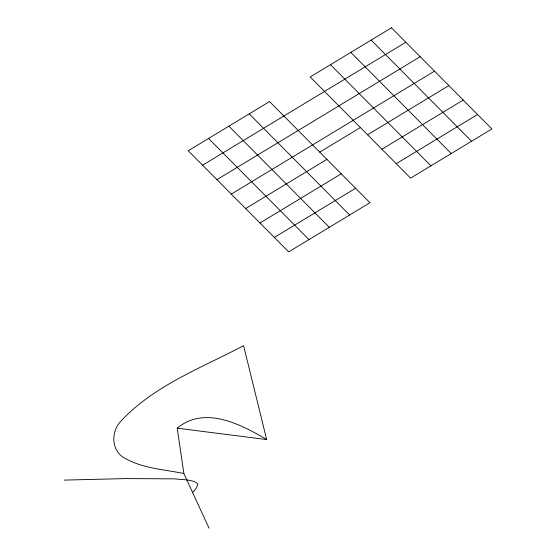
<?xml version="1.0" encoding="UTF-8"?>
<svg xmlns="http://www.w3.org/2000/svg" width="556" height="556" viewBox="0 0 556 556"><rect width="100%" height="100%" fill="white"/><g stroke="black" fill="none" stroke-linecap="round" stroke-linejoin="round"><path stroke-width="0.83" d="M183.869 473.545L177.225 428.183C204.462 405.373 240.845 424.242 266.658 439.56L243.597 345.686C201.237 367.982 153.567 385.753 120.437 421.636C110.387 432.658 111.457 452.313 126.066 458.888C143.823 468.597 164.437 469.466 183.869 473.545L209.056 528.2M202.586 165.195L405.817 42.249M216.93 179.644L420.169 56.698M231.275 194.093L434.514 71.147M319.749 152.142L360.392 127.553M245.627 208.542L326.921 159.363M367.565 134.774L448.859 85.596M259.972 222.991L341.266 173.813M381.909 149.223L463.204 100.052M274.316 237.44L355.611 188.262M396.261 163.672L477.548 114.501M64.1 480.106L125.468 478.591L174.097 478.862L187.17 479.897L194.524 481.496L197.47 483.616L197.707 484.86L196.532 487.709A30.719 23.081 -9.1 0 1 192.578 492.463M177.225 428.183L266.658 439.56M371.151 40.095L471.571 141.245M350.829 52.389L451.25 153.539M330.5 64.684L430.928 165.834M249.213 113.862L349.634 215.012M228.884 126.156L329.312 227.3M208.563 138.451L308.99 239.594M269.535 101.567L188.241 150.745L288.661 251.889L369.955 202.718L269.535 101.567M391.473 27.8L310.178 76.978L410.606 178.129L491.9 128.95L391.473 27.8"/></g></svg>
